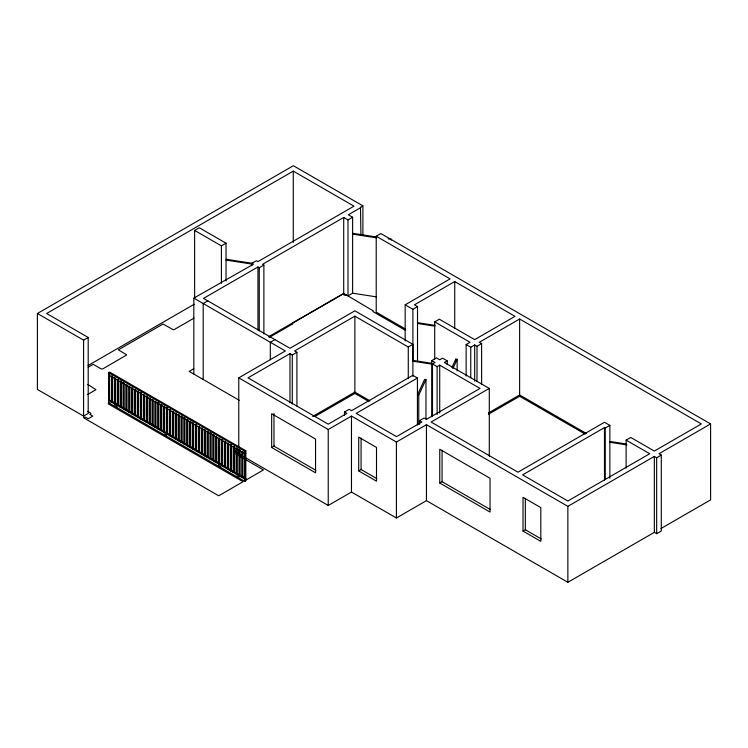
<?xml version="1.0" encoding="UTF-8"?>
<svg xmlns="http://www.w3.org/2000/svg" width="748" height="748" viewBox="0 0 748 748"><rect width="100%" height="100%" fill="white"/><g stroke="black" fill="none" stroke-linecap="round" stroke-linejoin="round"><path stroke-width="1.12" d="M193.816 374.065L193.826 298.115L253.31 264.296L251.777 263.408L251.777 265.746M391.176 240.089L391.531 239.323L388.128 238.799M418.768 395.094L425.967 379.573L424.64 379.367L417.431 394.888L418.768 395.094L418.768 424.051M451.979 367.39L455.812 359.124L457.14 359.33L457.14 370.915M452.83 368.624L457.14 359.33M251.777 263.408L256.405 260.743L257.938 261.622L353.991 206.168L293.272 171.114L46.657 313.496L88.199 337.479L88.199 413.429L83.58 416.103L37.4 389.437L37.4 313.496L293.375 165.71L362.892 205.85L362.892 235.059M194.63 298.181L194.63 230.421L199.258 227.747L226.036 243.212L226.036 280.93M194.63 230.421L221.408 245.877L226.036 243.212M37.4 313.496L83.58 340.153L88.199 337.479M362.892 205.85L360.48 207.243L360.929 235.545M263.885 334.001L263.885 265.063L259.257 267.737L257.938 266.971L203.531 298.377L289.981 348.288L354.87 310.822L412.905 344.332L412.905 376.263M347.988 219.921L347.988 295.871L352.617 293.197L352.617 217.247L347.988 219.921L343.706 217.453L262.567 264.296L263.885 265.063M360.929 207.505L348.334 214.779L352.617 217.247M88.096 365.52L194.218 304.249M88.199 367.231L93.238 364.323L101.158 368.886L102.598 368.97L126.477 355.104A1.262 0.729 0 0 0 126.477 354.674L118.334 349.84L163.073 324.006L173.078 329.662A1.365 0.785 0 0 0 173.461 329.69L173.957 329.634A1.365 0.785 0 0 0 174.293 329.522L193.994 318.152M207.813 300.846L203.185 303.52L203.185 379.47M108.591 374.617L109.563 374.617L109.563 400.208L109.077 400.489L108.591 400.208L108.591 372.644L109.563 372.083L245.811 450.745L245.811 452.989L244.83 453.55L108.591 374.898L109.563 374.337M112.462 376.291L112.462 401.882L111.976 402.162L111.489 401.882L111.489 376.291L111.976 376.01M115.36 379.124L115.36 403.555L114.874 403.836L114.388 403.555L114.388 377.964L114.874 377.684M87.703 394.476L95.669 389.858A1.3 0.748 0 0 0 95.866 389.586L87.703 384.407M120.185 381.312L120.671 381.022L120.671 407.183L120.185 406.903L120.185 381.312L120.671 381.592M405.566 329.111L376.216 312.168L376.216 236.218L380.844 233.544L710.6 423.929L710.6 499.879L660.961 528.537M123.083 382.985L123.57 382.696L123.57 408.857L123.083 408.576L123.083 382.985L123.57 383.266M129.862 387.492L129.862 411.924L129.367 412.204L128.88 411.924L128.88 386.333L129.862 386.333M108.591 400.208L109.563 400.208M245.325 452.989L245.811 453.269L245.811 480.833L244.83 481.403L108.591 402.742L108.591 400.489L109.563 399.928L244.802 478M132.761 389.166L132.761 413.597L132.274 413.878L131.779 413.597L131.779 388.006L132.761 388.006M110.003 402.77L108.151 403.836L243.053 481.721L218.706 495.784L83.439 417.683L85.225 417.047L88.208 418.768L92.827 416.103L89.844 414.373L90.788 413.709A1.262 0.729 0 0 0 90.564 413.036L87.572 411.278M111.489 401.882L112.462 401.882M135.659 389.68L135.659 415.271L135.173 415.551L134.677 415.271L134.677 389.68L135.173 389.39M114.388 403.555L115.36 403.555M138.071 417.225L137.576 416.945L137.576 391.354L138.071 391.064L138.071 417.225L138.558 416.945L138.558 391.354M117.286 405.229L118.259 405.229L118.259 379.638L117.286 379.638L117.286 405.229L118.259 405.229M120.185 406.903L121.167 406.903L121.167 381.312M120.671 407.183L121.167 406.903M123.083 408.576L124.065 408.576L124.065 382.985M123.57 408.857L124.065 408.576M193.826 368.717L189.197 371.391L239.257 400.292M146.767 422.246L146.281 421.966L146.281 396.375L146.767 396.085L146.767 422.246L147.253 421.966L147.253 396.375M125.982 384.659L125.982 410.25L126.468 410.53L126.964 410.25L126.964 384.659M128.88 411.924L129.862 411.924M152.564 400.002L153.05 399.722L153.05 425.313L152.564 425.593L152.078 425.313L152.078 399.722L152.564 400.002L152.564 425.593M131.779 413.597L132.761 413.597M155.949 402.555L155.949 426.986L155.462 427.267L154.976 426.986L154.976 401.386L155.949 401.386M268.579 336.768L343.706 293.394L373.215 310.878A1.318 0.757 0 0 0 373.215 311.72L405.584 330.429M269.355 337.376L292.851 323.809L292.169 323.416L342.799 294.179L344.576 295.198A1.244 0.72 0 0 0 344.912 295.32L345.024 295.338A1.365 0.785 0 0 0 345.791 295.338L346.539 295.03M134.677 415.271L135.659 415.271M157.875 403.06L158.847 403.06L158.847 428.66L158.361 428.941L157.875 428.66L157.875 403.06L158.361 402.779M137.576 416.945L138.558 416.945M161.746 404.733L161.746 430.334L161.259 430.614L160.773 430.334L160.773 404.733L161.259 404.453M274.946 339.611L270.318 342.285L270.318 359.807M140.474 418.618L141.456 418.618L141.456 393.027L140.474 393.027L140.474 418.618L141.456 418.618M143.868 394.981L143.382 394.701L143.382 420.292L144.355 420.292L144.355 395.86M143.382 420.292L144.355 420.292M146.281 421.966L147.253 421.966M169.955 435.635L169.469 435.355L169.469 409.754L169.955 409.474L169.955 435.635L170.441 435.355L170.441 409.754M149.179 398.048L149.179 423.639L150.152 423.639L150.152 398.048M149.179 423.639L150.152 423.639M172.853 411.718L173.34 411.428L173.34 437.028L172.853 437.309L172.367 437.028L172.367 411.428L172.853 411.718L172.853 437.309M238.762 446.79L238.762 377.852L285.353 350.962L193.826 298.115M154.976 426.986L155.949 426.986M179.137 415.944L179.137 440.376L178.65 440.656L178.164 440.376L178.164 414.775L179.137 414.775M157.875 428.66L158.847 428.66M181.063 416.449L182.035 416.449L182.035 442.049L181.549 442.33L181.063 442.049L181.063 416.449L181.549 416.169M296.919 406.042L296.919 352.299L292.29 354.963L289.981 353.636L248.018 377.852L328.232 424.172L346.848 413.42L344.482 412.055L344.482 415.561M412.905 344.332L408.277 347.007L354.87 316.17L294.609 350.962L296.919 352.299M160.773 430.334L161.746 430.334M184.934 418.123L184.934 443.723L184.447 444.003L183.961 443.723L183.961 418.123L184.447 417.842M163.672 432.007L164.644 432.007L164.644 406.407L163.672 406.407L163.672 432.007L164.644 432.007M186.86 419.796L187.346 419.516L187.346 445.677L186.86 445.397L186.86 419.796L187.346 420.086M166.57 433.681L167.543 433.681L167.543 408.081L166.57 408.081L166.57 433.681L167.543 433.681M169.469 435.355L170.441 435.355M193.143 449.024L192.657 448.744L192.657 423.144L193.143 422.863L193.143 449.024L193.629 448.744L193.629 424.312M172.367 437.028L173.34 437.028M196.041 425.098L196.528 424.817L196.528 450.418L196.041 450.698L195.555 450.418L195.555 424.817L196.041 425.098L196.041 450.698M405.164 341.041L405.164 304.829L450.1 278.882L376.216 236.218M175.266 413.102L175.266 438.702L175.752 438.983L176.238 438.702L176.238 413.102M178.164 440.376L179.137 440.376M434.71 359.274L434.71 321.883L439.338 319.209L474.681 339.62L514.998 316.348L454.728 281.547L414.42 304.829L417.515 306.615L417.515 361.705M202.325 429.333L202.325 453.765L201.838 454.045L201.352 453.765L201.352 428.165L202.325 428.165M181.063 442.049L182.035 442.049M405.164 304.829L412.887 309.279L417.515 306.615M205.223 431.007L205.223 455.439L204.737 455.719L204.251 455.439L204.251 429.838L205.223 429.838M183.961 443.723L184.934 443.723M208.122 431.512L208.122 457.112L207.635 457.393L207.149 457.112L207.149 431.512L207.635 431.231M186.86 445.397L187.832 445.397L187.832 419.796M187.346 445.677L187.832 445.397M210.534 459.066L210.048 458.786L210.048 433.186L210.534 432.905L210.534 459.066L211.02 458.786L211.02 433.186M189.758 447.07L190.731 447.07L190.731 421.47L189.758 421.47L189.758 447.07L190.731 447.07M192.657 448.744L193.629 448.744M195.555 450.418L196.528 450.418M219.229 438.487L219.716 438.206L219.716 463.807L219.229 464.087L218.743 463.807L218.743 438.206L219.229 438.487L219.229 464.087M198.454 426.491L198.454 452.091L199.426 452.091L199.426 426.491M198.454 452.091L199.426 452.091M201.352 453.765L202.325 453.765M204.251 455.439L205.223 455.439M228.421 444.396L228.421 468.828L227.925 469.108L227.439 468.828L227.439 443.227L228.421 443.227M207.149 457.112L208.122 457.112M230.337 444.901L231.319 444.901L231.319 470.501L230.823 470.782L230.337 470.501L230.337 444.901L230.823 444.621M210.048 458.786L211.02 458.786M233.722 472.456L233.236 472.175L233.236 446.575L233.722 446.294L233.722 472.456L234.218 472.175L234.218 446.575M212.946 460.459L213.919 460.459L213.919 434.859L212.946 434.859L212.946 460.459L213.919 460.459M237.836 448.996L234.133 451.128L237.116 452.849L236.013 453.802A1.337 0.767 0 0 0 236.237 454.223L263.446 469.95L245.886 480.094M216.331 436.813L215.845 436.533L215.845 462.133L216.817 462.133L216.817 437.702M215.845 462.133L216.817 462.133M218.743 463.807L219.716 463.807M242.427 451.876L242.913 451.596L242.913 477.196L242.427 477.476L241.931 477.196L241.931 451.596L242.427 451.876L242.427 477.476M108.591 372.644L244.83 451.306L245.811 450.745M221.642 439.88L221.642 465.48L222.614 465.48L222.614 439.88M221.642 465.48L222.614 465.48M244.83 453.269L245.811 453.269M224.54 467.154L225.522 467.154L225.522 441.554L224.54 441.554L224.54 467.154L225.522 467.154M312.683 416.468L354.87 392.111L369.989 400.844M314.777 416.561L354.87 393.42L368.904 401.517M227.439 468.828L228.421 468.828M230.337 470.501L231.319 470.501M271.655 447.482L315.544 472.82L315.544 439.067L271.655 413.719L271.655 447.482L274.432 445.873M233.236 472.175L234.218 472.175M431.764 416.645L431.764 360.564L436.393 357.89L439.712 359.807L442.554 358.17L447.182 360.835L447.182 364.341M236.134 448.248L236.134 473.849L237.116 473.849L237.116 448.248M236.134 473.849L237.116 473.849M344.482 412.055L349.213 409.324L351.579 410.689L412.803 375.346L417.431 378.011L417.431 425.004M239.033 475.522L240.014 475.522L240.014 449.922L239.033 449.922L239.033 475.522L240.014 475.522M432.484 416.561L432.484 363.977L435.084 362.481L431.764 360.564M466.135 376.104L466.135 344.557L470.053 342.294L434.71 321.883M241.931 477.196L242.913 477.196M238.762 377.852L328.232 429.511L351.476 416.094L396.421 442.04L426.454 424.705L567.854 506.34L654.341 456.411L656.66 457.748L661.288 455.074L661.288 531.024L656.66 533.689L654.341 532.352L567.854 582.29L426.454 500.646L396.421 517.99L351.476 492.044L328.232 505.461L238.762 453.802L238.762 449.127M417.431 378.011L356.207 413.364L396.524 436.636L421.825 422.031L419.506 420.694L419.506 424.2M432.484 363.977L437.113 366.651L439.712 365.155L480.029 388.427L426.454 419.357L424.135 418.029L419.506 420.694M447.182 360.835L444.34 362.481L489.286 388.427L489.286 456.196M466.135 344.557L470.754 347.231L474.681 344.959L477 346.296L481.619 343.631L481.619 384.519M626.113 468.155L626.113 440.114L630.742 437.44L654.341 451.063L701.344 423.929L519.626 319.013L479.309 342.294L481.619 343.631M108.591 400.489L244.83 479.15L245.811 478.589M244.83 451.306L244.83 478.87L245.811 478.87L245.325 478.589M489.286 388.427L431.072 422.031L517.981 472.203L604.468 422.265L609.863 425.388L609.863 478.168M358.713 470.903L376.506 481.179L376.506 447.426L358.713 437.15L358.713 470.903L361.555 469.267M488.379 412.999L519.626 394.963L586.254 433.429M488.481 414.252L519.626 396.272L585.151 434.102M439.749 483.012L490.043 512.053L490.043 478.299L439.749 449.258L439.749 483.012L442.526 481.413M609.863 425.388L605.235 428.062L604.468 427.613L522.609 474.877L567.854 501.001L649.713 453.737L626.113 440.114M523.02 531.089L540.813 541.356L540.813 507.602L523.02 497.336L523.02 531.089L525.797 529.481M710.6 423.929L658.969 453.737L661.288 455.074M376.786 237.041L352.972 233.357L352.617 234.124L376.431 237.808M252.899 263.418L226.392 259.313L226.036 260.089L252.544 264.184M352.617 293.197L376.431 296.881M435.065 325.38L417.87 322.715L417.515 323.491L434.71 326.147M431.596 363.276L413.27 360.442L412.905 361.209L432.391 364.22M626.198 443.966L610.218 441.498L609.863 442.264L626.974 444.91M490.342 509.556L442.059 481.675L442.059 450.249M541.15 538.887L525.33 529.752L525.33 498.327M376.899 478.664L361.078 469.538L361.078 438.113M315.862 470.324L273.974 446.145L273.974 413.551M111.489 376.291L111.976 376.571L111.976 402.162M114.388 377.964L114.874 378.245L114.874 403.836M134.677 389.68L135.173 389.96L135.173 415.551M137.576 391.354L138.071 391.634M146.281 396.375L146.767 396.655M160.773 404.733L161.259 405.023L161.259 430.614M169.469 409.754L169.955 410.044M183.961 418.123L184.447 418.413L184.447 444.003M192.657 423.144L193.143 423.424M207.149 431.512L207.635 431.792L207.635 457.393M210.048 433.186L210.534 433.466M233.236 446.575L233.722 446.855M115.042 405.678L117.053 406.837M164.373 434.158L166.383 435.317M218.734 465.546L220.744 466.705M236.854 476.009L238.864 477.168M656.66 457.748L656.66 533.689M654.341 456.411L654.341 532.352M605.235 428.062L605.235 479.468M604.468 427.613L604.468 480.188M567.854 506.34L567.854 582.29M519.626 319.013L519.626 394.963M477 346.296L477 381.349M474.681 344.959L474.681 381.181M470.754 347.231L470.754 377.609M455.812 359.124L455.812 361.443M454.728 281.547L454.728 328.288M439.712 365.155L439.712 413.055M437.113 366.651L437.113 414.56M426.454 424.705L426.454 500.646M425.967 379.573L425.967 418.955M412.887 309.279L412.887 360.695M408.277 347.007L408.277 378.553M396.421 442.04L396.421 517.99M354.87 316.17L354.87 392.111M351.476 416.094L351.476 492.044M343.706 217.453L343.706 293.394M328.232 429.511L328.232 505.461M293.272 171.114L293.272 242.389M292.29 354.963L292.29 404.042M289.981 353.636L289.981 402.704M259.257 267.737L259.257 330.831M257.938 266.971L257.938 330.064M245.325 453.55L245.325 479.15M244.83 479.15L244.83 481.403M239.528 449.642L239.528 475.803M236.63 447.968L236.63 474.129M230.823 445.182L230.823 470.782M227.925 443.508L227.925 469.108M225.026 441.273L225.026 467.435M222.128 440.161L222.128 465.761M221.408 245.877L221.408 283.268M216.331 436.252L216.331 462.414M213.432 434.579L213.432 460.74M204.737 430.119L204.737 455.719M201.838 428.445L201.838 454.045M198.94 426.771L198.94 452.372M190.244 421.189L190.244 447.351M181.549 416.739L181.549 442.33M178.65 415.065L178.65 440.656M175.752 413.392L175.752 438.983M167.056 407.8L167.056 433.962M164.158 406.127L164.158 432.288M158.361 403.35L158.361 428.941M155.462 401.676L155.462 427.267M149.665 398.329L149.665 423.92M143.868 394.411L143.868 420.572M140.97 392.737L140.97 418.899M132.274 388.287L132.274 413.878M129.367 386.613L129.367 412.204M126.468 384.94L126.468 410.53M117.773 379.358L117.773 405.51M109.077 374.898L109.077 400.489M83.58 340.153L83.58 416.103"/></g></svg>
